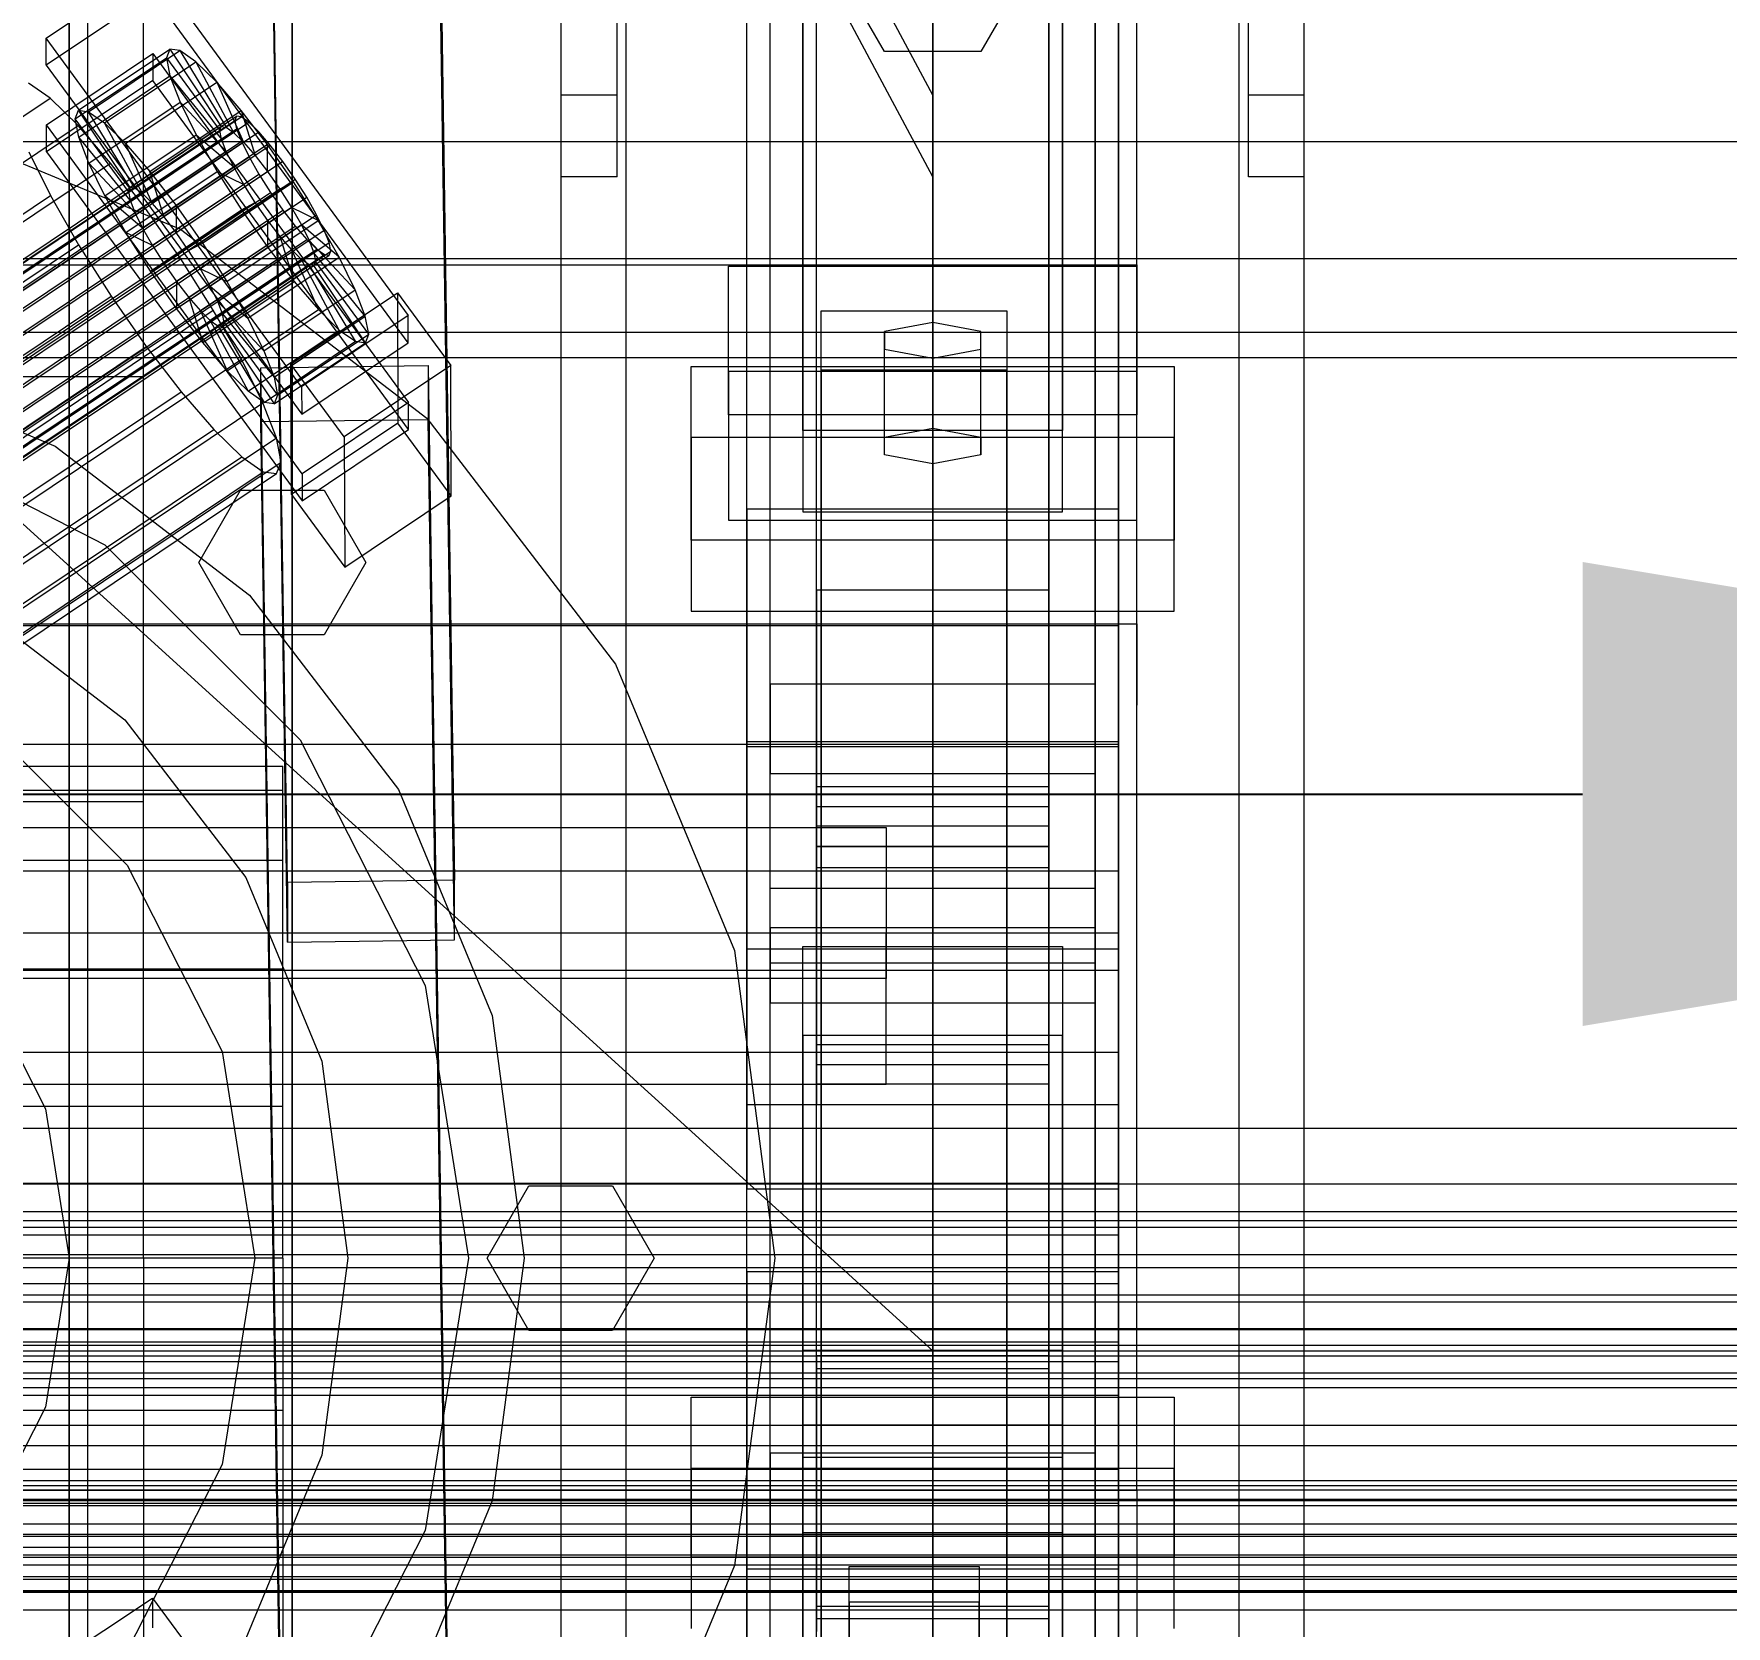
# Model space of a CAD drawing. Header units: millimetres. Extents: x -2500 to 58855, y -53268 to 6837.
# Drawn here: x 333.2 to 515.5, y -34289.7 to -34118.1 of the extents above; entities that cross this region are included whole.
import ezdxf

# ---------------------------------------------------------------- set-up
doc = ezdxf.new("R2010")
doc.units = ezdxf.units.MM
for name, color, linetype, lineweight in [('COTAS_O', 1, 'Continuous', 0), ('frontal_briquetadora', 7, 'Continuous', 0), ('frontal_C01', 7, 'Continuous', 0), ('frontal_C02', 7, 'Continuous', 0), ('frontal_C03', 7, 'Continuous', 0), ('frontal_mezcladora', 7, 'Continuous', 0), ('frontal_secador', 7, 'Continuous', 0)]:
    doc.layers.add(name, color=color, linetype=linetype, lineweight=lineweight)
doc.dimstyles.new('R19_100', dxfattribs={"dimtxt": 250, "dimasz": 150, "dimexe": 150, "dimexo": 80, "dimgap": 100, "dimtad": 1, "dimtih": 1, "dimtoh": 1, "dimdsep": 46, "dimcen": 0.09, "dimadec": 0, "dimazin": 0, "dimtfac": 1, "dimtdec": 4, "dimtofl": 0, "dimtmove": 0, "dimatfit": 3, "dimfxl": 1, "dimtolj": 1, "dimtzin": 0, "dimarcsym": 0})

# ---------------------------------------------------------------- blocks, each defined once
blk = doc.blocks.new('*D39')
at = {"layer": 'COTAS_O', "color": 0, "lineweight": -2, "transparency": 16777216}
for p, q in [((-1725, -34320), (-1725, -33550)), ((1725, -34320), (1725, -33550)), ((-1575, -33700), (1575, -33700))]:
    blk.add_line(p, q, dxfattribs=at)
at = {"layer": 'COTAS_O', "color": 0, "transparency": 16777216}
for points in [[(-1575, -33675), (-1575, -33725), (-1725, -33700)], [(1575, -33675), (1575, -33725), (1725, -33700)]]:
    blk.add_solid(points, dxfattribs=at)
at = {"layer": 'Defpoints', "color": 0, "transparency": 16777216}
for p in [(1725, -33700), (-1725, -34400), (1725, -34400)]:
    blk.add_point(p, dxfattribs=at)
blk = doc.blocks.new('*D43')
at = {"layer": 'COTAS_O', "color": 0, "lineweight": -2, "transparency": 16777216}
for p, q in [((-650, -34820), (-650, -34050)), ((650, -34820), (650, -34050)), ((-500, -34200), (500, -34200))]:
    blk.add_line(p, q, dxfattribs=at)
at = {"layer": 'COTAS_O', "color": 0, "transparency": 16777216}
for points in [[(-500, -34175), (-500, -34225), (-650, -34200)], [(500, -34175), (500, -34225), (650, -34200)]]:
    blk.add_solid(points, dxfattribs=at)
at = {"layer": 'Defpoints', "color": 0, "transparency": 16777216}
for p in [(650, -34200), (-650, -34900), (650, -34900)]:
    blk.add_point(p, dxfattribs=at)

msp = doc.modelspace()

# ---------------------------------------------------------------- linework, layer by layer
at = {"layer": 'frontal_briquetadora'}
for p, q in [((430, -34260), (430, -33820)), ((430, -34680), (430, -33820)), ((210, -34060), (430, -34260)), ((430, -34060), (430, -34490)), ((430, -34260), (430, -34060)), ((430, -34060), (430, -34496)), ((430, -34060), (430, -34305)), ((430, -34119.649), (430, -34116.167)), ((452, -34119.649), (452, -34116.167)), ((430, -34125.397), (430, -34119.649)), ((452, -34125.397), (452, -34119.649)), ((430, -34133.327), (430, -34125.397)), ((452, -34133.327), (452, -34125.397)), ((430, -34143.323), (430, -34133.327)), ((452, -34143.323), (452, -34133.327)), ((452, -34135.964), (452, -34134.226)), ((452, -34139.095), (452, -34135.964)), ((452, -34143), (452, -34139.095)), ((210, -34143), (452, -34143)), ((430, -34155.238), (430, -34143.323)), ((452, -34143), (452, -34146.905)), ((452, -34155.238), (452, -34143.323)), ((452, -34146.905), (452, -34150.036)), ((452, -34150.036), (452, -34151.774)), ((430, -34168.9), (430, -34155.238)), ((452, -34168.9), (452, -34155.238)), ((430, -34184.11), (430, -34168.9)), ((452, -34184.11), (452, -34168.9)), ((452, -34174.625), (452, -34172.888)), ((452, -34176.894), (452, -34173.435)), ((452, -34177.757), (452, -34174.625)), ((452, -34183.693), (452, -34176.894)), ((452, -34181.662), (452, -34177.757)), ((210, -34181.662), (452, -34181.662)), ((452, -34181.662), (452, -34185.567)), ((430, -34200.644), (430, -34184.11)), ((452, -34193.602), (452, -34183.693)), ((452, -34200.644), (452, -34184.11)), ((452, -34185.567), (452, -34188.698)), ((452, -34188.698), (452, -34190.436)), ((452, -34206.283), (452, -34193.602)), ((430, -34218.263), (430, -34200.644)), ((452, -34218.263), (452, -34200.644)), ((452, -34221.304), (452, -34206.283)), ((430, -34236.709), (430, -34218.263)), ((452, -34236.709), (452, -34218.263)), ((452, -34238.153), (452, -34221.304)), ((430, -34255.714), (430, -34236.709)), ((452, -34255.714), (452, -34236.709)), ((452, -34256.258), (452, -34238.153)), ((430, -34275), (430, -34255.714)), ((452, -34275), (452, -34255.714)), ((452, -34275), (452, -34256.258)), ((210, -34260), (430, -34260)), ((430, -34260), (430, -34305)), ((430, -34680), (430, -34260)), ((430, -34496), (430, -34260)), ((452, -34267.964), (452, -34266.226)), ((452, -34271.095), (452, -34267.964)), ((750, -34270.216), (200, -34270.216)), ((452, -34275), (452, -34271.095)), ((750, -34275), (200, -34275)), ((210, -34275), (452, -34275)), ((452, -34275), (430, -34275)), ((430, -34275), (430, -34294.286)), ((452, -34275), (452, -34278.905)), ((452, -34275), (452, -34293.742)), ((452, -34275), (452, -34294.286)), ((452, -34278.905), (452, -34282.036)), ((750, -34279.784), (200, -34279.784)), ((452, -34282.036), (452, -34283.774))]:
    msp.add_line(p, q, dxfattribs=at)
at = {"layer": 'frontal_C01'}
for p, q in [((417.5, -34180.3), (417.5, -33521.357)), ((442.5, -33521.357), (442.5, -34180.3)), ((417.5, -34205.669), (417.5, -33546.726)), ((442.5, -34205.669), (442.5, -33546.726)), ((410, -34169.301), (410, -33785.092)), ((450, -33785.092), (450, -34169.301)), ((410, -34216.669), (410, -33832.46)), ((450, -34216.669), (450, -33832.46)), ((410, -34283.513), (410, -33899.304)), ((450, -33899.304), (450, -34283.513)), ((412.5, -34188.182), (412.5, -33913.448)), ((447.5, -33913.448), (447.5, -34188.182)), ((412.5, -34197.787), (412.5, -33923.053)), ((447.5, -34197.787), (447.5, -33923.053)), ((410, -34321.407), (410, -33937.198)), ((450, -34321.407), (450, -33937.198)), ((360.514, -34209.542), (357.646, -34017.594)), ((375.644, -34017.353), (378.512, -34209.301)), ((378.512, -34215.705), (375.644, -34023.757)), ((360.514, -34215.946), (357.646, -34023.998)), ((430, -34133.498), (375, -34030.498)), ((390, -34133.498), (390, -34030.498)), ((396, -34133.498), (396, -34030.498)), ((430, -34030.498), (430, -34133.498)), ((464, -34133.498), (464, -34030.498)), ((470, -34133.498), (470, -34030.498)), ((390, -35975), (390, -34088.498)), ((397, -35975), (397, -34088.498)), ((463, -35975), (463, -34088.498)), ((470, -35975), (470, -34088.498)), ((424.8, -34120.004), (419.6, -34110.998)), ((440.4, -34110.998), (435.2, -34120.004)), ((435.2, -34120.004), (424.8, -34120.004)), ((396, -34133.498), (390, -34133.498)), ((470, -34133.498), (464, -34133.498)), ((408, -34159.132), (408, -34143.123)), ((408, -34143.123), (452, -34143.123)), ((408, -34154.491), (408, -34143.123)), ((452, -34143.123), (452, -34159.132)), ((452, -34143.123), (452, -34154.491)), ((418, -34154.329), (418, -34147.925)), ((418, -34147.925), (438, -34147.925)), ((418, -34290.871), (418, -34147.925)), ((430, -34149.206), (424.804, -34150.167)), ((435.196, -34150.167), (430, -34149.206)), ((430, -34160.574), (430, -34149.206)), ((438, -34147.925), (438, -34154.329)), ((438, -34147.925), (438, -34290.871)), ((424.804, -34150.167), (424.804, -34152.088)), ((424.804, -34161.535), (424.804, -34150.167)), ((435.196, -34152.088), (435.196, -34150.167)), ((435.196, -34161.535), (435.196, -34150.167)), ((424.804, -34152.088), (430, -34153.048)), ((424.804, -34163.456), (424.804, -34152.088)), ((430, -34153.048), (435.196, -34152.088)), ((430, -34153.048), (430, -34164.416)), ((435.196, -34163.456), (435.196, -34152.088)), ((452, -34154.491), (408, -34154.491)), ((408, -34154.491), (408, -34170.5)), ((438, -34154.329), (418, -34154.329)), ((418, -34154.329), (418, -34297.274)), ((438, -34297.274), (438, -34154.329)), ((452, -34170.5), (452, -34154.491)), ((452, -34159.132), (408, -34159.132)), ((408, -34159.132), (408, -34170.5)), ((452, -34170.5), (452, -34159.132)), ((424.804, -34161.535), (430, -34160.574)), ((424.804, -34163.456), (424.804, -34161.535)), ((430, -34160.574), (435.196, -34161.535)), ((435.196, -34161.535), (435.196, -34163.456)), ((430, -34164.416), (424.804, -34163.456)), ((435.196, -34163.456), (430, -34164.416)), ((450, -34169.301), (410, -34169.301)), ((410, -34169.301), (410, -34216.669)), ((410, -34553.51), (410, -34169.301)), ((450, -34216.669), (450, -34169.301)), ((450, -34169.301), (450, -34553.51)), ((408, -34170.5), (452, -34170.5)), ((442.5, -34178.044), (417.5, -34178.044)), ((417.5, -34178.044), (417.5, -34207.926)), ((417.5, -34287.519), (417.5, -34178.044)), ((442.5, -34207.926), (442.5, -34178.044)), ((442.5, -34178.044), (442.5, -34287.519)), ((417.5, -34205.669), (417.5, -34180.3)), ((417.5, -34180.3), (442.5, -34180.3)), ((442.5, -34180.3), (442.5, -34205.669)), ((-450, -34181.845), (450, -34181.845)), ((450, -34181.845), (450, -34194.652)), ((450, -34181.845), (450, -34215.002)), ((447.5, -34188.182), (412.5, -34188.182)), ((412.5, -34188.182), (412.5, -34197.787)), ((447.5, -34197.787), (447.5, -34188.182)), ((450, -34194.652), (-450, -34194.652)), ((450, -34227.809), (450, -34194.652)), ((412.5, -34197.787), (447.5, -34197.787)), ((-425, -34203.618), (425, -34203.618)), ((425, -34203.618), (425, -34219.883)), ((425, -34203.618), (425, -34214.987)), ((442.5, -34205.669), (417.5, -34205.669)), ((378.512, -34209.301), (360.514, -34209.542)), ((360.514, -34209.542), (360.514, -34215.946)), ((378.512, -34215.705), (378.512, -34209.301)), ((417.5, -34207.926), (442.5, -34207.926)), ((417.5, -34317.401), (417.5, -34207.926)), ((442.5, -34317.401), (442.5, -34207.926)), ((450, -34215.002), (-450, -34215.002)), ((425, -34214.987), (-425, -34214.987)), ((425, -34231.251), (425, -34214.987)), ((450, -34227.809), (450, -34215.002)), ((360.514, -34215.946), (378.512, -34215.705)), ((410, -34216.669), (450, -34216.669)), ((410, -34600.878), (410, -34216.669)), ((416, -34226.027), (416, -34216.422)), ((416, -34216.422), (444, -34216.422)), ((416, -34307.886), (416, -34216.422)), ((444, -34216.422), (444, -34226.027)), ((444, -34216.422), (444, -34307.886)), ((450, -34600.878), (450, -34216.669)), ((425, -34219.883), (-425, -34219.883)), ((425, -34231.251), (425, -34219.883)), ((444, -34226.027), (416, -34226.027)), ((416, -34226.027), (416, -34317.491)), ((444, -34317.491), (444, -34226.027)), ((-450, -34227.809), (450, -34227.809)), ((-425, -34231.251), (425, -34231.251)), ((450, -34283.513), (410, -34283.513)), ((410, -34283.513), (410, -34321.407)), ((410, -34667.722), (410, -34283.513)), ((421, -34287.081), (421, -34283.239)), ((421, -34283.239), (435, -34283.239)), ((421, -34323.028), (421, -34283.239)), ((435, -34283.239), (435, -34287.081)), ((435, -34283.239), (435, -34323.028)), ((450, -34321.407), (450, -34283.513)), ((450, -34283.513), (450, -34667.722)), ((334.501, -34294.257), (345.969, -34286.646)), ((345.969, -34286.646), (345.981, -34289.847)), ((345.969, -34286.646), (373.501, -34323.885)), ((417.5, -34317.401), (417.5, -34287.519)), ((417.5, -34287.519), (442.5, -34287.519)), ((435, -34287.081), (421, -34287.081)), ((421, -34287.081), (421, -34326.871)), ((435, -34326.871), (435, -34287.081)), ((442.5, -34287.519), (442.5, -34317.401))]:
    msp.add_line(p, q, dxfattribs=at)
at = {"layer": 'frontal_C02'}
for p, q in [((390, -35975), (390, -33576.746)), ((397, -35975), (397, -33576.746)), ((463, -35975), (463, -33576.746)), ((470, -35975), (470, -33576.746)), ((417.5, -34261.912), (417.5, -33729.49)), ((442.5, -33729.49), (442.5, -34261.912)), ((417.5, -34288.878), (417.5, -33756.456)), ((442.5, -34288.878), (442.5, -33756.456)), ((410, -34251.487), (410, -33900.768)), ((450, -33900.768), (450, -34251.487)), ((410, -34299.304), (410, -33948.585)), ((450, -34299.304), (450, -33948.585)), ((416, -34160.837), (416, -34070.105)), ((444, -34070.105), (444, -34160.837)), ((390, -35975), (390, -34072.136)), ((397, -35975), (397, -34072.136)), ((463, -35975), (463, -34072.136)), ((470, -35975), (470, -34072.136)), ((410, -34425.283), (410, -34074.565)), ((450, -34074.565), (450, -34425.283)), ((416, -34078.873), (416, -34169.604)), ((444, -34169.604), (444, -34078.873)), ((412.5, -34271.011), (412.5, -34089.307)), ((447.5, -34089.307), (447.5, -34271.011)), ((412.5, -34279.779), (412.5, -34098.075)), ((447.5, -34279.779), (447.5, -34098.075)), ((334.501, -34118.545), (345.969, -34110.862)), ((345.969, -34110.862), (373.501, -34148.455)), ((410, -34463.537), (410, -34112.818)), ((450, -34463.537), (450, -34112.818)), ((345.981, -34113.784), (334.513, -34121.468)), ((373.513, -34151.377), (345.981, -34113.784)), ((334.513, -34121.468), (334.501, -34118.545)), ((362.033, -34156.138), (334.501, -34118.545)), ((334.539, -34127.898), (346.008, -34120.214)), ((338.005, -34126.337), (347.835, -34119.751)), ((339.088, -34126.484), (348.918, -34119.898)), ((346.008, -34120.214), (346.02, -34123.137)), ((346.008, -34120.214), (373.539, -34157.807)), ((347.835, -34119.751), (347.47, -34120.681)), ((348.918, -34119.898), (347.835, -34119.751)), ((347.835, -34119.751), (353.378, -34128.072)), ((350.645, -34121.113), (348.918, -34119.898)), ((348.918, -34119.898), (353.892, -34128.142)), ((334.513, -34121.468), (362.045, -34159.061)), ((337.64, -34127.267), (347.47, -34120.681)), ((340.816, -34127.699), (350.645, -34121.113)), ((347.47, -34120.681), (353.205, -34128.513)), ((347.47, -34120.681), (347.847, -34122.625)), ((352.899, -34123.312), (350.645, -34121.113)), ((350.645, -34121.113), (354.71, -34128.717)), ((334.938, -34125.027), (332.629, -34123.403)), ((346.02, -34123.137), (334.551, -34130.82)), ((338.017, -34129.211), (347.847, -34122.625)), ((343.069, -34129.898), (352.899, -34123.312)), ((373.551, -34160.73), (346.02, -34123.137)), ((347.847, -34122.625), (353.384, -34129.434)), ((347.847, -34122.625), (348.941, -34125.451)), ((355.525, -34126.346), (352.899, -34123.312)), ((352.899, -34123.312), (355.777, -34129.759)), ((150.629, -34248.511), (334.938, -34125.027)), ((337.95, -34127.967), (334.938, -34125.027)), ((339.111, -34132.037), (348.941, -34125.451)), ((348.941, -34125.451), (353.902, -34130.772)), ((348.941, -34125.451), (350.678, -34128.966)), ((141.045, -34270.657), (354.844, -34127.415)), ((141.218, -34270.216), (355.017, -34126.974)), ((141.731, -34270.286), (355.53, -34127.044)), ((142.549, -34270.861), (356.348, -34127.62)), ((337.64, -34127.267), (338.005, -34126.337)), ((343.376, -34135.099), (337.64, -34127.267)), ((338.017, -34129.211), (337.64, -34127.267)), ((343.549, -34134.658), (338.005, -34126.337)), ((338.005, -34126.337), (339.088, -34126.484)), ((344.062, -34134.728), (339.088, -34126.484)), ((339.088, -34126.484), (340.816, -34127.699)), ((345.695, -34132.932), (355.525, -34126.346)), ((355.017, -34126.974), (354.844, -34127.415)), ((354.844, -34127.415), (355.022, -34128.336)), ((355.53, -34127.044), (355.017, -34126.974)), ((358.345, -34130.008), (355.525, -34126.346)), ((355.525, -34126.346), (357.021, -34131.196)), ((356.348, -34127.62), (355.53, -34127.044)), ((357.415, -34128.661), (356.348, -34127.62)), ((141.224, -34271.577), (355.022, -34128.336)), ((143.617, -34271.903), (357.415, -34128.661)), ((153.641, -34251.451), (337.95, -34127.967)), ((334.551, -34130.82), (334.539, -34127.898)), ((362.071, -34165.491), (334.539, -34127.898)), ((341.461, -34132.023), (337.95, -34127.967)), ((343.554, -34136.02), (338.017, -34129.211)), ((339.111, -34132.037), (338.017, -34129.211)), ((344.88, -34135.303), (340.816, -34127.699)), ((340.816, -34127.699), (343.069, -34129.898)), ((340.848, -34135.552), (350.678, -34128.966)), ((353.205, -34128.513), (343.376, -34135.099)), ((353.378, -34128.072), (343.549, -34134.658)), ((353.384, -34129.434), (343.554, -34136.02)), ((353.892, -34128.142), (344.062, -34134.728)), ((354.71, -34128.717), (344.88, -34135.303)), ((350.678, -34128.966), (354.725, -34132.437)), ((350.678, -34128.966), (352.938, -34132.93)), ((353.205, -34128.513), (353.378, -34128.072)), ((353.384, -34129.434), (353.205, -34128.513)), ((353.378, -34128.072), (353.892, -34128.142)), ((353.902, -34130.772), (353.384, -34129.434)), ((353.892, -34128.142), (354.71, -34128.717)), ((354.71, -34128.717), (355.777, -34129.759)), ((355.022, -34128.336), (355.541, -34129.675)), ((358.659, -34130.099), (357.415, -34128.661)), ((141.742, -34272.916), (355.541, -34129.675)), ((144.861, -34273.34), (358.659, -34130.099)), ((332.659, -34130.826), (334.981, -34135.525)), ((334.551, -34130.82), (362.083, -34168.413)), ((345.947, -34136.345), (343.069, -34129.898)), ((343.069, -34129.898), (345.695, -34132.932)), ((353.902, -34130.772), (344.073, -34137.358)), ((355.777, -34129.759), (345.947, -34136.345)), ((357.021, -34131.196), (347.191, -34137.782)), ((358.345, -34130.008), (348.515, -34136.594)), ((354.725, -34132.437), (353.902, -34130.772)), ((355.541, -34129.675), (356.363, -34131.34)), ((355.777, -34129.759), (357.021, -34131.196)), ((357.021, -34131.196), (358.357, -34132.931)), ((358.357, -34132.931), (358.345, -34130.008)), ((361.166, -34134.049), (358.345, -34130.008)), ((359.995, -34131.833), (358.659, -34130.099)), ((142.565, -34274.581), (356.363, -34131.34)), ((359.995, -34131.833), (146.196, -34275.075)), ((157.152, -34255.507), (341.461, -34132.023)), ((344.073, -34137.358), (339.111, -34132.037)), ((340.848, -34135.552), (339.111, -34132.037)), ((345.231, -34136.919), (341.461, -34132.023)), ((343.108, -34139.516), (352.938, -34132.93)), ((354.725, -34132.437), (344.895, -34139.023)), ((347.191, -34137.782), (345.695, -34132.932)), ((345.695, -34132.932), (348.515, -34136.594)), ((348.527, -34139.517), (358.357, -34132.931)), ((352.938, -34132.93), (355.796, -34134.315)), ((352.938, -34132.93), (355.569, -34137.074)), ((355.796, -34134.315), (354.725, -34132.437)), ((356.363, -34131.34), (357.434, -34133.217)), ((358.357, -34132.931), (359.693, -34134.845)), ((361.332, -34133.747), (359.995, -34131.833)), ((143.635, -34276.459), (357.434, -34133.217)), ((147.533, -34276.989), (361.332, -34133.747)), ((343.549, -34134.658), (343.376, -34135.099)), ((344.062, -34134.728), (343.549, -34134.658)), ((344.88, -34135.303), (344.062, -34134.728)), ((355.796, -34134.315), (345.966, -34140.901)), ((359.693, -34134.845), (349.863, -34141.431)), ((351.336, -34140.635), (361.166, -34134.049)), ((357.042, -34136.278), (355.796, -34134.315)), ((357.434, -34133.217), (358.68, -34135.18)), ((361.166, -34134.049), (359.693, -34134.845)), ((359.693, -34134.845), (360.939, -34136.808)), ((363.797, -34138.193), (361.166, -34134.049)), ((362.578, -34135.71), (361.332, -34133.747)), ((144.881, -34278.422), (358.68, -34135.18)), ((148.779, -34278.952), (362.578, -34135.71)), ((150.672, -34259.009), (334.981, -34135.525)), ((334.981, -34135.525), (338.003, -34140.825)), ((344.895, -34139.023), (340.848, -34135.552)), ((343.108, -34139.516), (340.848, -34135.552)), ((343.376, -34135.099), (343.554, -34136.02)), ((343.554, -34136.02), (344.073, -34137.358)), ((345.947, -34136.345), (344.88, -34135.303)), ((347.191, -34137.782), (345.947, -34136.345)), ((357.042, -34136.278), (347.212, -34142.864)), ((348.515, -34136.594), (348.527, -34139.517)), ((348.515, -34136.594), (351.336, -34140.635)), ((355.569, -34137.074), (357.042, -34136.278)), ((358.378, -34138.192), (357.042, -34136.278)), ((358.68, -34135.18), (360.017, -34137.094)), ((363.648, -34137.588), (362.578, -34135.71)), ((146.218, -34280.336), (360.017, -34137.094)), ((149.85, -34280.829), (363.648, -34137.588)), ((345.231, -34136.919), (160.922, -34260.403)), ((344.073, -34137.358), (344.895, -34139.023)), ((349.002, -34142.321), (345.231, -34136.919)), ((345.739, -34143.66), (355.569, -34137.074)), ((348.527, -34139.517), (347.191, -34137.782)), ((358.378, -34138.192), (348.548, -34144.778)), ((360.939, -34136.808), (351.109, -34143.394)), ((353.967, -34144.778), (363.797, -34138.193)), ((355.569, -34137.074), (358.39, -34141.114)), ((358.39, -34141.114), (358.378, -34138.192)), ((359.714, -34139.927), (358.378, -34138.192)), ((360.017, -34137.094), (361.352, -34138.829)), ((363.797, -34138.193), (360.939, -34136.808)), ((360.939, -34136.808), (362.01, -34138.686)), ((364.471, -34139.253), (363.648, -34137.588)), ((366.057, -34142.157), (363.797, -34138.193)), ((147.554, -34282.07), (361.352, -34138.829)), ((148.798, -34283.508), (362.596, -34140.266)), ((150.672, -34282.494), (364.471, -34139.253)), ((345.966, -34140.901), (343.108, -34139.516)), ((345.739, -34143.66), (343.108, -34139.516)), ((344.895, -34139.023), (345.966, -34140.901)), ((349.863, -34141.431), (348.527, -34139.517)), ((359.714, -34139.927), (349.884, -34146.512)), ((362.01, -34138.686), (352.18, -34145.271)), ((362.833, -34140.351), (353.003, -34146.936)), ((361.21, -34144.777), (359.714, -34139.927)), ((360.958, -34141.364), (359.714, -34139.927)), ((361.352, -34138.829), (362.596, -34140.266)), ((366.057, -34142.157), (362.01, -34138.686)), ((362.01, -34138.686), (362.833, -34140.351)), ((362.596, -34140.266), (363.664, -34141.308)), ((367.794, -34145.672), (362.833, -34140.351)), ((362.833, -34140.351), (363.351, -34141.689)), ((364.989, -34140.591), (364.471, -34139.253)), ((149.865, -34284.549), (363.664, -34141.308)), ((150.683, -34285.125), (364.482, -34141.883)), ((151.191, -34283.833), (364.989, -34140.591)), ((151.196, -34285.194), (364.995, -34141.953)), ((151.369, -34284.754), (365.168, -34141.512)), ((153.694, -34264.309), (338.003, -34140.825)), ((338.003, -34140.825), (341.52, -34146.364)), ((345.966, -34140.901), (347.212, -34142.864)), ((348.56, -34147.7), (358.39, -34141.114)), ((349.863, -34141.431), (351.336, -34140.635)), ((351.109, -34143.394), (349.863, -34141.431)), ((360.958, -34141.364), (351.128, -34147.95)), ((351.336, -34140.635), (353.967, -34144.778)), ((363.351, -34141.689), (353.521, -34148.275)), ((356.228, -34148.743), (366.057, -34142.157)), ((358.39, -34141.114), (361.21, -34144.777)), ((363.836, -34147.811), (360.958, -34141.364)), ((362.025, -34142.406), (360.958, -34141.364)), ((368.888, -34148.498), (363.351, -34141.689)), ((363.351, -34141.689), (363.53, -34142.61)), ((363.664, -34141.308), (364.482, -34141.883)), ((364.482, -34141.883), (364.995, -34141.953)), ((365.168, -34141.512), (364.989, -34140.591)), ((364.995, -34141.953), (365.168, -34141.512)), ((367.794, -34145.672), (366.057, -34142.157)), ((164.693, -34265.805), (349.002, -34142.321)), ((347.212, -34142.864), (345.739, -34143.66)), ((348.56, -34147.7), (345.739, -34143.66)), ((347.212, -34142.864), (348.548, -34144.778)), ((352.519, -34147.86), (349.002, -34142.321)), ((352.18, -34145.271), (351.109, -34143.394)), ((351.109, -34143.394), (353.967, -34144.778)), ((362.025, -34142.406), (352.196, -34148.991)), ((362.843, -34142.981), (353.014, -34149.567)), ((363.357, -34143.051), (353.527, -34149.637)), ((363.53, -34142.61), (353.7, -34149.196)), ((366.09, -34150.01), (362.025, -34142.406)), ((362.843, -34142.981), (362.025, -34142.406)), ((367.817, -34151.225), (362.843, -34142.981)), ((363.357, -34143.051), (362.843, -34142.981)), ((363.53, -34142.61), (363.357, -34143.051)), ((368.9, -34151.372), (363.357, -34143.051)), ((369.265, -34150.442), (363.53, -34142.61)), ((348.548, -34144.778), (348.56, -34147.7)), ((348.548, -34144.778), (349.884, -34146.512)), ((351.38, -34151.362), (361.21, -34144.777)), ((353.003, -34146.936), (352.18, -34145.271)), ((352.18, -34145.271), (356.228, -34148.743)), ((353.967, -34144.778), (356.228, -34148.743)), ((357.964, -34152.258), (367.794, -34145.672)), ((361.21, -34144.777), (363.836, -34147.811)), ((368.888, -34148.498), (367.794, -34145.672)), ((157.211, -34269.848), (341.52, -34146.364)), ((341.52, -34146.364), (345.291, -34151.766)), ((351.38, -34151.362), (348.56, -34147.7)), ((349.884, -34146.512), (351.38, -34151.362)), ((349.884, -34146.512), (351.128, -34147.95)), ((353.521, -34148.275), (353.003, -34146.936)), ((353.003, -34146.936), (357.964, -34152.258)), ((360.882, -34153.695), (372.35, -34146.012)), ((372.35, -34146.012), (372.408, -34160.04)), ((372.35, -34146.012), (378.086, -34153.843)), ((168.21, -34271.344), (352.519, -34147.86)), ((351.128, -34147.95), (354.006, -34154.397)), ((351.128, -34147.95), (352.196, -34148.991)), ((352.196, -34148.991), (356.26, -34156.596)), ((352.196, -34148.991), (353.014, -34149.567)), ((355.541, -34153.16), (352.519, -34147.86)), ((353.7, -34149.196), (353.521, -34148.275)), ((353.521, -34148.275), (359.058, -34155.083)), ((353.527, -34149.637), (353.7, -34149.196)), ((353.7, -34149.196), (359.436, -34157.028)), ((354.006, -34154.397), (363.836, -34147.811)), ((356.228, -34148.743), (357.964, -34152.258)), ((359.058, -34155.083), (368.888, -34148.498)), ((373.501, -34148.455), (362.033, -34156.138)), ((363.836, -34147.811), (366.09, -34150.01)), ((369.265, -34150.442), (368.888, -34148.498)), ((373.513, -34151.377), (373.501, -34148.455)), ((354.006, -34154.397), (351.38, -34151.362)), ((353.014, -34149.567), (357.987, -34157.811)), ((353.014, -34149.567), (353.527, -34149.637)), ((353.527, -34149.637), (359.07, -34157.958)), ((356.26, -34156.596), (366.09, -34150.01)), ((357.987, -34157.811), (367.817, -34151.225)), ((359.07, -34157.958), (368.9, -34151.372)), ((359.436, -34157.028), (369.265, -34150.442)), ((366.09, -34150.01), (367.817, -34151.225)), ((367.817, -34151.225), (368.9, -34151.372)), ((368.9, -34151.372), (369.265, -34150.442)), ((160.982, -34275.25), (345.291, -34151.766)), ((171.232, -34276.644), (355.541, -34153.16)), ((345.291, -34151.766), (349.061, -34156.662)), ((357.863, -34157.859), (355.541, -34153.16)), ((357.964, -34152.258), (359.058, -34155.083)), ((362.045, -34159.061), (373.513, -34151.377)), ((356.26, -34156.596), (354.006, -34154.397)), ((357.646, -34154.067), (375.644, -34153.823)), ((357.646, -34159.912), (357.646, -34154.067)), ((360.514, -34347.834), (357.646, -34154.067)), ((360.939, -34167.724), (360.882, -34153.695)), ((366.618, -34161.527), (360.882, -34153.695)), ((378.086, -34153.843), (366.618, -34161.527)), ((375.644, -34153.823), (375.644, -34159.669)), ((375.644, -34153.823), (378.512, -34347.59)), ((378.143, -34167.872), (378.086, -34153.843)), ((404, -34172.66), (404, -34153.955)), ((404, -34153.955), (456, -34153.955)), ((404, -34161.606), (404, -34153.955)), ((456, -34153.955), (456, -34172.66)), ((456, -34153.955), (456, -34161.606)), ((164.752, -34280.146), (349.061, -34156.662)), ((349.061, -34156.662), (352.572, -34160.718)), ((357.987, -34157.811), (356.26, -34156.596)), ((359.058, -34155.083), (359.436, -34157.028)), ((362.033, -34156.138), (362.045, -34159.061)), ((173.554, -34281.342), (357.863, -34157.859)), ((359.326, -34161.636), (357.863, -34157.859)), ((359.07, -34157.958), (357.987, -34157.811)), ((359.436, -34157.028), (359.07, -34157.958)), ((373.539, -34157.807), (362.071, -34165.491)), ((373.551, -34160.73), (373.539, -34157.807)), ((375.644, -34159.669), (357.646, -34159.912)), ((360.514, -34353.679), (357.646, -34159.912)), ((372.408, -34160.04), (360.939, -34167.724)), ((378.143, -34167.872), (372.408, -34160.04)), ((378.512, -34353.436), (375.644, -34159.669)), ((168.263, -34284.202), (352.572, -34160.718)), ((175.016, -34285.12), (359.326, -34161.636)), ((352.572, -34160.718), (355.584, -34163.658)), ((359.83, -34164.235), (359.326, -34161.636)), ((362.083, -34168.413), (373.551, -34160.73)), ((366.618, -34161.527), (366.675, -34175.556)), ((456, -34161.606), (404, -34161.606)), ((404, -34161.606), (404, -34180.311)), ((444, -34160.837), (416, -34160.837)), ((416, -34160.837), (416, -34169.604)), ((444, -34169.604), (444, -34160.837)), ((456, -34180.311), (456, -34161.606)), ((171.275, -34287.142), (355.584, -34163.658)), ((355.584, -34163.658), (357.893, -34165.282)), ((173.584, -34288.766), (357.893, -34165.282)), ((175.032, -34288.963), (359.341, -34165.479)), ((175.521, -34287.719), (359.83, -34164.235)), ((357.893, -34165.282), (359.341, -34165.479)), ((359.341, -34165.479), (359.83, -34164.235)), ((362.071, -34165.491), (362.083, -34168.413)), ((360.939, -34167.724), (366.675, -34175.556)), ((366.675, -34175.556), (378.143, -34167.872)), ((416, -34169.604), (444, -34169.604)), ((456, -34172.66), (404, -34172.66)), ((404, -34172.66), (404, -34180.311)), ((456, -34180.311), (456, -34172.66)), ((404, -34180.311), (456, -34180.311)), ((450, -34251.487), (410, -34251.487)), ((410, -34251.487), (410, -34299.304)), ((410, -34602.206), (410, -34251.487)), ((450, -34299.304), (450, -34251.487)), ((450, -34251.487), (450, -34602.206)), ((442.5, -34260.541), (417.5, -34260.541)), ((417.5, -34260.541), (417.5, -34290.25)), ((417.5, -34429.556), (417.5, -34260.541)), ((442.5, -34290.25), (442.5, -34260.541)), ((442.5, -34260.541), (442.5, -34429.556)), ((417.5, -34288.878), (417.5, -34261.912)), ((417.5, -34261.912), (442.5, -34261.912)), ((442.5, -34261.912), (442.5, -34288.878)), ((-450, -34264.768), (450, -34264.768)), ((450, -34264.768), (450, -34276.459)), ((450, -34264.768), (450, -34298.24)), ((447.5, -34271.011), (412.5, -34271.011)), ((412.5, -34271.011), (412.5, -34279.779)), ((447.5, -34279.779), (447.5, -34271.011)), ((450, -34276.459), (-450, -34276.459)), ((450, -34309.931), (450, -34276.459)), ((412.5, -34279.779), (447.5, -34279.779)), ((442.5, -34288.878), (417.5, -34288.878))]:
    msp.add_line(p, q, dxfattribs=at)
at = {"layer": 'frontal_C03'}
for p, q in [((390, -35975), (390, -33153.291)), ((397, -35975), (397, -33153.291)), ((463, -35975), (463, -33153.291)), ((470, -35975), (470, -33153.291)), ((390, -35975), (390, -33352.58)), ((397, -35975), (397, -33352.58)), ((463, -35975), (463, -33352.58)), ((470, -35975), (470, -33352.58)), ((417.5, -34205.665), (417.5, -33555.056)), ((442.5, -33555.056), (442.5, -34205.665)), ((417.5, -34231.26), (417.5, -33580.651)), ((442.5, -34231.26), (442.5, -33580.651)), ((410, -34194.386), (410, -33871.215)), ((410, -34194.934), (410, -33871.763)), ((450, -33871.215), (450, -34194.386)), ((450, -33871.763), (450, -34194.934)), ((412.5, -34214.423), (412.5, -33886.984)), ((447.5, -33886.984), (447.5, -34214.423)), ((412.5, -34222.502), (412.5, -33895.064)), ((447.5, -34222.502), (447.5, -33895.064)), ((410, -34233.456), (410, -33910.285)), ((450, -34233.456), (450, -33910.285)), ((410, -34242.539), (410, -33919.368)), ((450, -34242.539), (450, -33919.368)), ((430, -34124.714), (375, -34021.714)), ((390, -34124.714), (390, -34021.714)), ((396, -34124.714), (396, -34021.714)), ((430, -34021.714), (430, -34124.714)), ((464, -34124.714), (464, -34021.714)), ((470, -34124.714), (470, -34021.714)), ((390, -35975), (390, -34079.714)), ((397, -35975), (397, -34079.714)), ((463, -35975), (463, -34079.714)), ((470, -35975), (470, -34079.714)), ((396, -34124.714), (390, -34124.714)), ((470, -34124.714), (464, -34124.714)), ((450, -34194.386), (410, -34194.386)), ((410, -34194.386), (410, -34242.539)), ((410, -34517.557), (410, -34194.386)), ((450, -34194.934), (410, -34194.934)), ((410, -34194.934), (410, -34233.456)), ((410, -34518.104), (410, -34194.934)), ((450, -34242.539), (450, -34194.386)), ((450, -34194.386), (450, -34517.557)), ((450, -34233.456), (450, -34194.934)), ((450, -34194.934), (450, -34518.104)), ((417.5, -34229.195), (417.5, -34199.195)), ((417.5, -34199.195), (442.5, -34199.195)), ((417.5, -34199.195), (417.5, -34203.462)), ((442.5, -34199.195), (442.5, -34229.195)), ((442.5, -34203.462), (442.5, -34199.195)), ((442.5, -34201.397), (417.5, -34201.397)), ((417.5, -34201.397), (417.5, -34226.992)), ((417.5, -34852.006), (417.5, -34201.397)), ((442.5, -34226.992), (442.5, -34201.397)), ((442.5, -34201.397), (442.5, -34852.006)), ((442.5, -34203.462), (417.5, -34203.462)), ((417.5, -34203.462), (417.5, -34233.462)), ((442.5, -34233.462), (442.5, -34203.462)), ((417.5, -34231.26), (417.5, -34205.665)), ((417.5, -34205.665), (442.5, -34205.665)), ((442.5, -34205.665), (442.5, -34231.26)), ((-450, -34208.261), (450, -34208.261)), ((450, -34208.261), (450, -34219.033)), ((450, -34208.261), (450, -34241.968)), ((412.5, -34218.234), (412.5, -34210.155)), ((412.5, -34210.155), (447.5, -34210.155)), ((412.5, -34537.593), (412.5, -34210.155)), ((447.5, -34210.155), (447.5, -34218.234)), ((447.5, -34210.155), (447.5, -34537.593)), ((447.5, -34214.423), (412.5, -34214.423)), ((412.5, -34214.423), (412.5, -34222.502)), ((447.5, -34222.502), (447.5, -34214.423)), ((447.5, -34218.234), (412.5, -34218.234)), ((412.5, -34545.673), (412.5, -34218.234)), ((447.5, -34545.673), (447.5, -34218.234)), ((450, -34219.033), (-450, -34219.033)), ((450, -34252.74), (450, -34219.033)), ((412.5, -34222.502), (447.5, -34222.502)), ((417.5, -34226.992), (442.5, -34226.992)), ((417.5, -34877.601), (417.5, -34226.992)), ((442.5, -34877.601), (442.5, -34226.992)), ((442.5, -34229.195), (417.5, -34229.195)), ((417.5, -34229.195), (417.5, -34233.462)), ((442.5, -34229.195), (442.5, -34233.462)), ((442.5, -34231.26), (417.5, -34231.26)), ((410, -34233.456), (450, -34233.456)), ((410, -34556.626), (410, -34233.456)), ((417.5, -34233.462), (442.5, -34233.462)), ((450, -34556.626), (450, -34233.456)), ((450, -34241.968), (-450, -34241.968)), ((450, -34252.74), (450, -34241.968)), ((410, -34242.539), (450, -34242.539)), ((410, -34565.709), (410, -34242.539)), ((450, -34565.709), (450, -34242.539)), ((-450, -34247.503), (450, -34247.503)), ((450, -34247.503), (450, -34261.183)), ((450, -34247.503), (450, -34259.059)), ((-450, -34252.74), (450, -34252.74)), ((450, -34259.059), (-450, -34259.059)), ((416, -34268.013), (416, -34259.934)), ((416, -34259.934), (444, -34259.934)), ((416, -34271.491), (416, -34259.934)), ((444, -34259.934), (444, -34268.013)), ((444, -34259.934), (444, -34271.491)), ((450, -34272.74), (450, -34259.059)), ((450, -34261.183), (-450, -34261.183)), ((450, -34272.74), (450, -34261.183)), ((404, -34282.222), (404, -34264.986)), ((404, -34264.986), (456, -34264.986)), ((404, -34272.691), (404, -34264.986)), ((456, -34264.986), (456, -34282.222)), ((456, -34264.986), (456, -34272.691)), ((444, -34268.013), (416, -34268.013)), ((416, -34268.013), (416, -34279.57)), ((444, -34279.57), (444, -34268.013)), ((444, -34271.491), (416, -34271.491)), ((416, -34271.491), (416, -34279.57)), ((444, -34279.57), (444, -34271.491)), ((-450, -34272.74), (450, -34272.74)), ((456, -34272.691), (404, -34272.691)), ((404, -34272.691), (404, -34289.926)), ((456, -34289.926), (456, -34272.691)), ((416, -34279.57), (444, -34279.57)), ((456, -34282.222), (404, -34282.222)), ((404, -34282.222), (404, -34289.926)), ((456, -34289.926), (456, -34282.222))]:
    msp.add_line(p, q, dxfattribs=at)
at = {"layer": 'frontal_mezcladora'}
for p, q in [((339, -34456.719), (339, -34036.719)), ((361, -34036.719), (361, -34456.719)), ((339, -34483.281), (339, -34063.281)), ((361, -34483.281), (361, -34063.281)), ((337, -34076.07), (337, -34509.163)), ((337, -34526.414), (337, -34093.321)), ((345, -34155), (345, -34115.65)), ((318.129, -34126.361), (349, -34139.149)), ((349, -34139.149), (375.51, -34159.49)), ((311.141, -34152.441), (335.5, -34162.531)), ((280, -34155), (345, -34155)), ((345, -34200.824), (345, -34155)), ((314.357, -34159.65), (340.84, -34173.143)), ((375.51, -34159.49), (395.851, -34186)), ((335.5, -34162.531), (356.418, -34178.582)), ((350.953, -34175.047), (355.453, -34167.252)), ((355.453, -34167.252), (364.453, -34167.252)), ((364.453, -34167.252), (368.953, -34175.047)), ((340.84, -34173.143), (361.857, -34194.16)), ((355.453, -34182.841), (350.953, -34175.047)), ((368.953, -34175.047), (364.453, -34182.841)), ((356.418, -34178.582), (372.469, -34199.5)), ((326, -34178.986), (342.983, -34192.017)), ((364.453, -34182.841), (355.453, -34182.841)), ((395.851, -34186), (408.639, -34216.871)), ((327.321, -34191.751), (343.249, -34207.679)), ((342.983, -34192.017), (356.014, -34209)), ((361.857, -34194.16), (375.35, -34220.643)), ((260, -34197), (360, -34197)), ((360, -34199.594), (360, -34197)), ((260, -34199.594), (360, -34199.594)), ((360, -34207.122), (360, -34199.594)), ((372.469, -34199.5), (382.559, -34223.859)), ((280, -34200.824), (345, -34200.824)), ((345, -34250), (345, -34200.824)), ((260, -34207.122), (360, -34207.122)), ((343.249, -34207.679), (353.476, -34227.751)), ((360, -34218.847), (360, -34207.122)), ((356.014, -34209), (364.206, -34228.777)), ((408.639, -34216.871), (413, -34250)), ((260, -34218.847), (360, -34218.847)), ((327.069, -34219.435), (334.455, -34233.931)), ((360, -34233.622), (360, -34218.847)), ((375.35, -34220.643), (380, -34250)), ((382.559, -34223.859), (386, -34250)), ((353.476, -34227.751), (357, -34250)), ((364.206, -34228.777), (367, -34250)), ((260, -34233.622), (360, -34233.622)), ((334.455, -34233.931), (337, -34250)), ((360, -34250), (360, -34233.622)), ((382, -34250), (386.5, -34242.206)), ((386.5, -34242.206), (395.5, -34242.206)), ((395.5, -34242.206), (400, -34250)), ((360, -34250), (260, -34250)), ((345, -34250), (280, -34250)), ((337, -34250), (334.455, -34266.069)), ((345, -34250), (345, -34299.176)), ((357, -34250), (353.476, -34272.249)), ((360, -34250), (360, -34266.378)), ((367, -34250), (364.206, -34271.223)), ((380, -34250), (375.35, -34279.357)), ((386.5, -34257.794), (382, -34250)), ((386, -34250), (382.559, -34276.141)), ((400, -34250), (395.5, -34257.794)), ((413, -34250), (408.639, -34283.129)), ((395.5, -34257.794), (386.5, -34257.794)), ((334.455, -34266.069), (327.069, -34280.565)), ((260, -34266.378), (360, -34266.378)), ((360, -34266.378), (360, -34281.153)), ((364.206, -34271.223), (356.014, -34291)), ((353.476, -34272.249), (343.249, -34292.321)), ((382.559, -34276.141), (372.469, -34300.5)), ((375.35, -34279.357), (361.857, -34305.84)), ((260, -34281.153), (360, -34281.153)), ((360, -34281.153), (360, -34292.878)), ((408.639, -34283.129), (395.851, -34314))]:
    msp.add_line(p, q, dxfattribs=at)
at = {"layer": 'frontal_secador'}
for p, q in [((1250, -34129.715), (-1250, -34129.715)), ((1250, -34142.349), (-1250, -34142.349)), ((1250, -34150.291), (-1250, -34150.291)), ((1250, -34153), (-1250, -34153)), ((-1250, -34236), (1250, -34236)), ((-1250, -34242), (1250, -34242)), ((-1250, -34245), (1250, -34245)), ((1250, -34246), (-1250, -34246)), ((-1250, -34246.659), (1250, -34246.659)), ((1250, -34249.659), (-1250, -34249.659)), ((-1250, -34251), (1250, -34251)), ((1250, -34254), (-1250, -34254)), ((-1250, -34254.728), (1250, -34254.728)), ((-1250, -34257.588), (1250, -34257.588)), ((1250, -34257.728), (-1250, -34257.728)), ((-1250, -34259.387), (1250, -34259.387)), ((-1250, -34260), (1250, -34260)), ((1250, -34260.588), (-1250, -34260.588)), ((1250, -34262.387), (-1250, -34262.387)), ((1250, -34263), (-1250, -34263)), ((1250, -34264), (-1250, -34264)), ((-1250, -34268), (1250, -34268)), ((1250, -34274), (-1250, -34274)), ((1250, -34274.545), (-1250, -34274.545)), ((1250, -34276), (-1250, -34276)), ((1250, -34276.144), (-1250, -34276.144)), ((1250, -34276.709), (-1250, -34276.709)), ((1250, -34278.686), (-1250, -34278.686)), ((1250, -34280), (-1250, -34280)), ((1320, -34282), (-1320, -34282)), ((1320, -34282.273), (-1320, -34282.273)), ((1250, -34282), (-1250, -34282)), ((1320, -34283.072), (-1320, -34283.072)), ((1320, -34284.343), (-1320, -34284.343)), ((1320, -34286), (-1320, -34286)), ((1250, -34284.651), (-1250, -34284.651)), ((1250, -34285.859), (-1250, -34285.859)), ((-1250, -34286), (1250, -34286)), ((1320, -34287.929), (-1320, -34287.929))]:
    msp.add_line(p, q, dxfattribs=at)

# ---------------------------------------------------------------- dimensions: what is measured, and where the dimension line sits
at = {"layer": 'COTAS_O'}
for p1, p2, picture, middle in [((-1725, -34400), (1725, -34400), '*D39', (0, -33700)), ((-650, -34900), (650, -34900), '*D43', (0, -34200))]:
    dim = msp.add_aligned_dim(p1=p1, p2=p2, distance=700, text='<> O', dimstyle='R19_100', dxfattribs=at)
    dim.commit()
    dim.dimension.update_dxf_attribs({"geometry": picture, "text_midpoint": middle})

doc.saveas('drawing.dxf')
